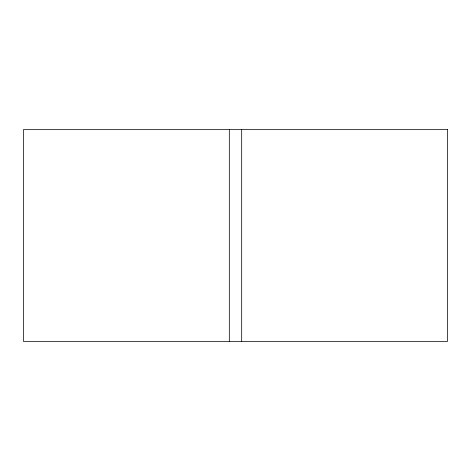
<?xml version="1.0" encoding="UTF-8"?>
<svg xmlns="http://www.w3.org/2000/svg" width="471" height="471" viewBox="0 0 471 471"><rect width="100%" height="100%" fill="white"/><g stroke="black" fill="none" stroke-linecap="round" stroke-linejoin="round"><path stroke-width="0.71" d="M241.682 129.525L241.682 341.475M229.318 129.525L229.318 341.475M447.45 129.525L23.55 129.525L23.55 341.475L447.45 341.475L447.45 129.525"/></g></svg>
